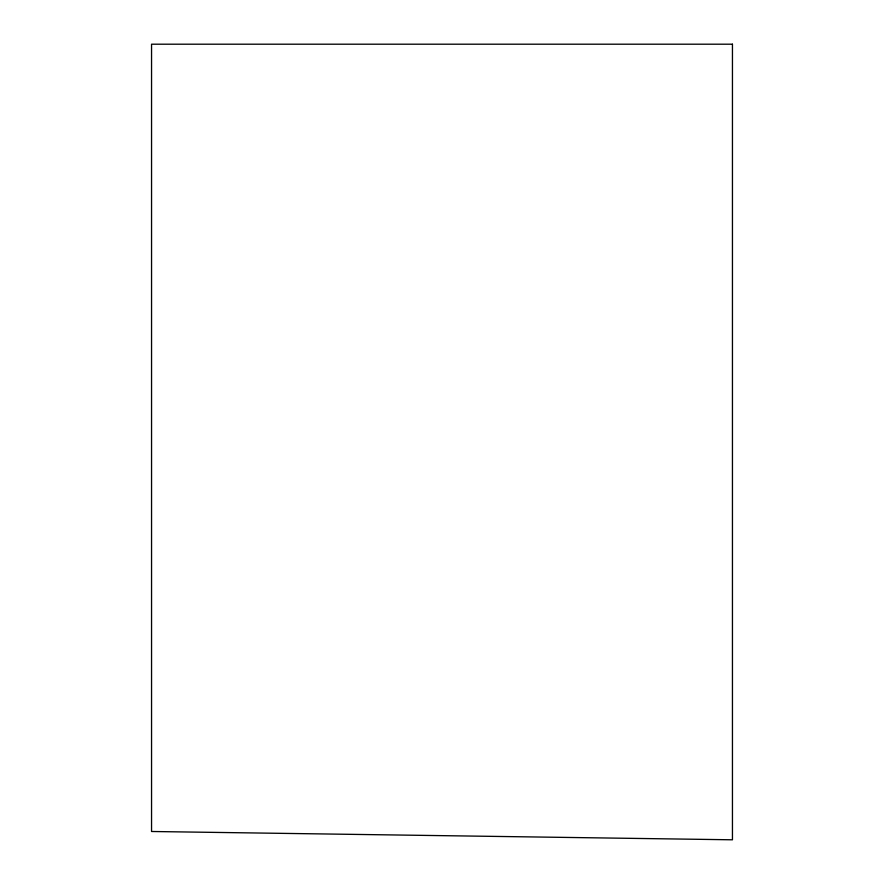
<?xml version="1.0" encoding="UTF-8"?>
<svg xmlns="http://www.w3.org/2000/svg" width="884" height="884" viewBox="0 0 884 884"><rect width="100%" height="100%" fill="white"/><g stroke="black" fill="none" stroke-linecap="round" stroke-linejoin="round"><path stroke-width="1.33" d="M732.449 44.2L151.551 44.2L151.551 831.49L732.449 839.8L732.449 44.2"/></g></svg>
